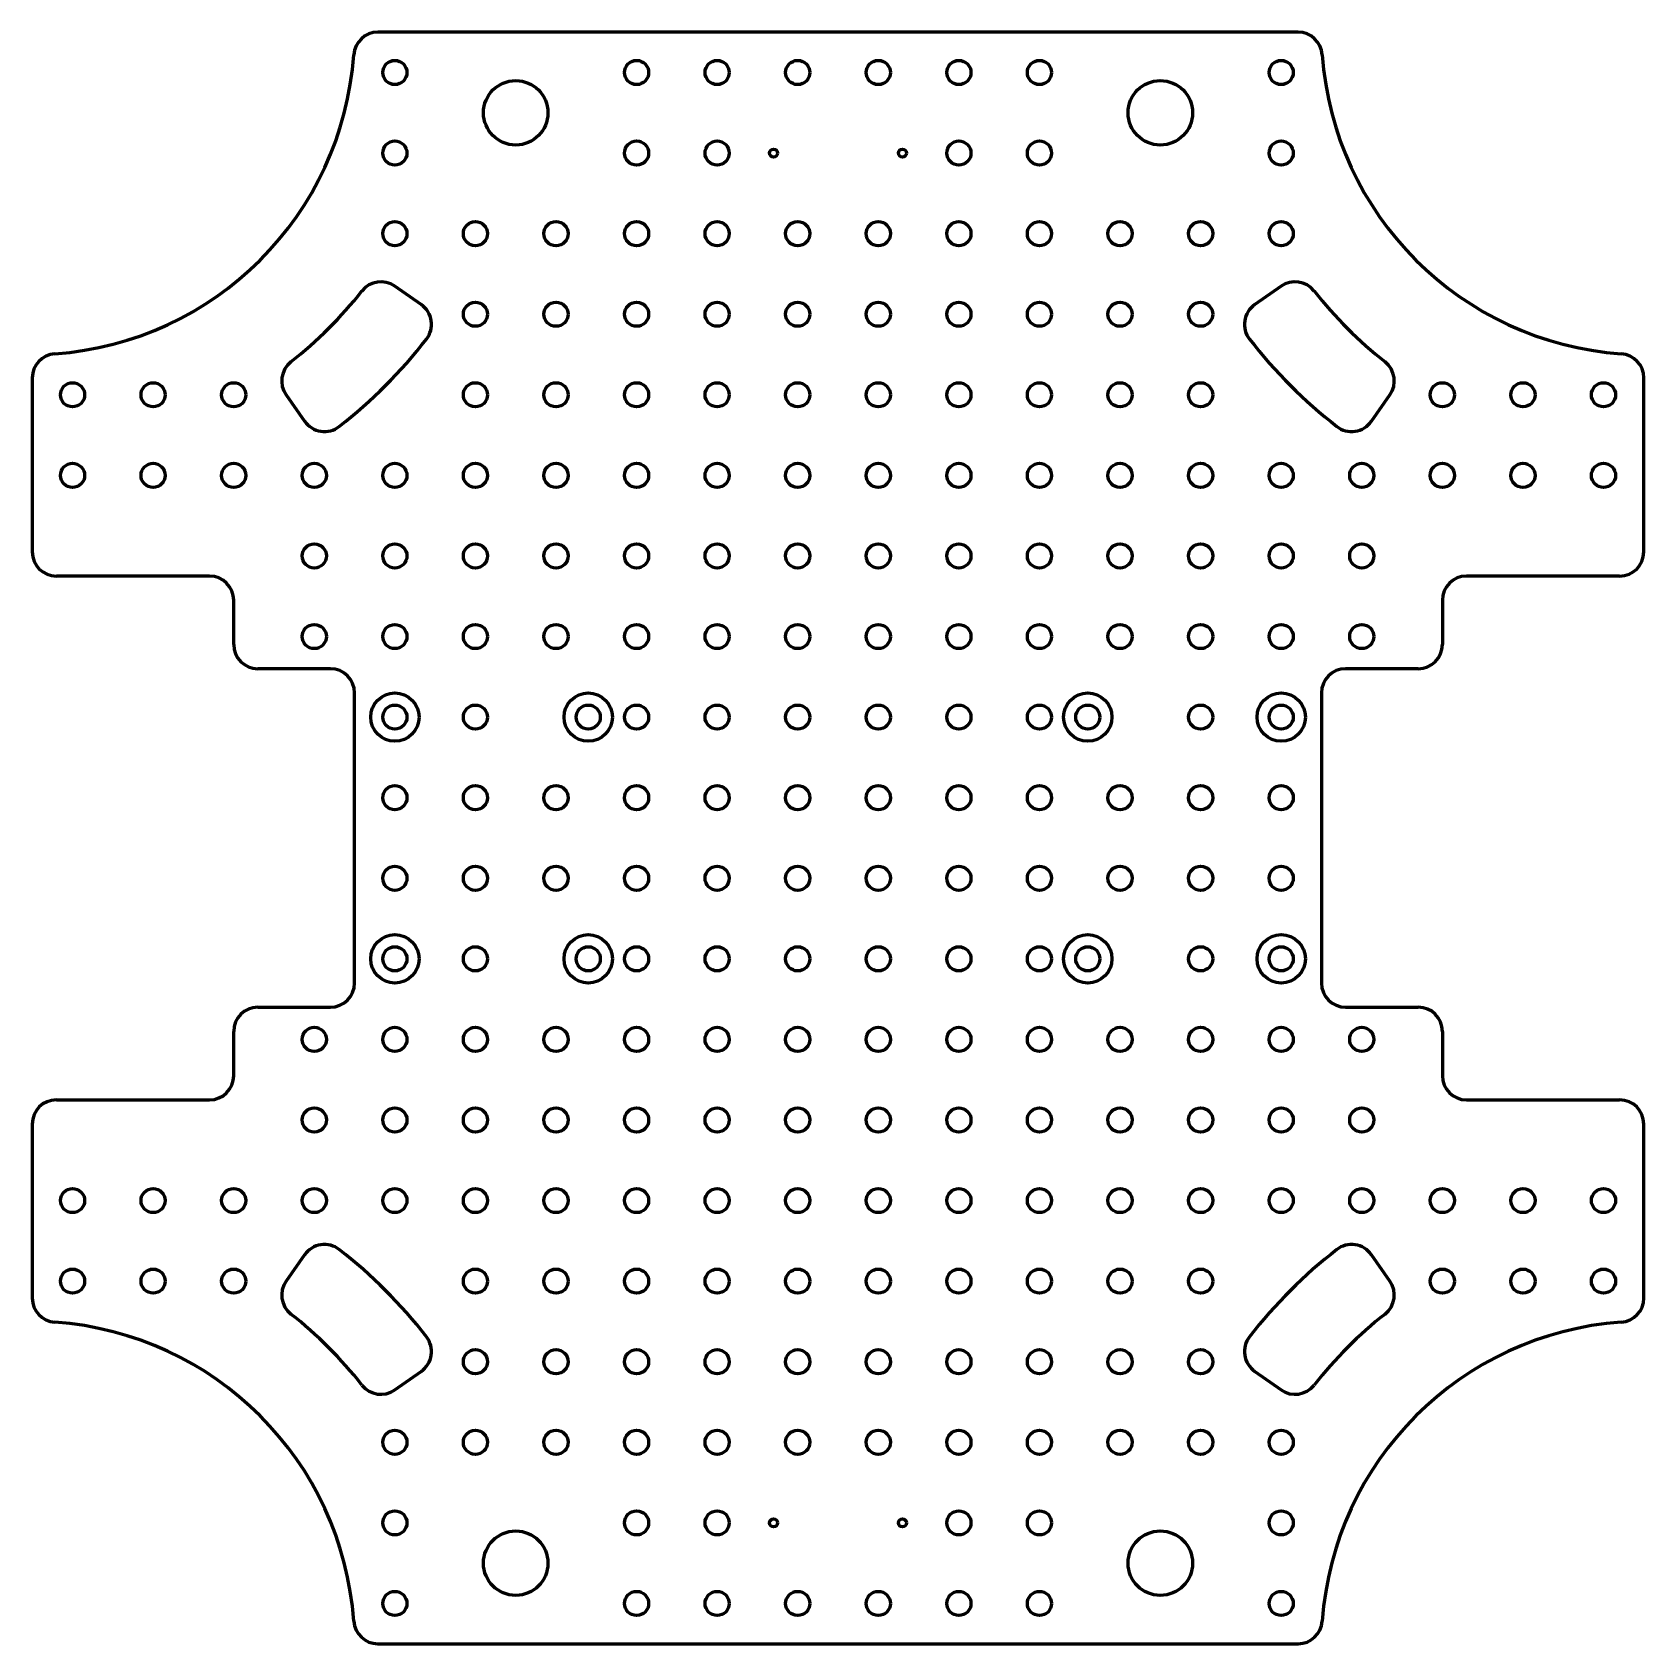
# Model space of a CAD drawing. Header units: millimetres. Extents: x 113 to 313, y -52 to 148.
import ezdxf

# ---------------------------------------------------------------- set-up
doc = ezdxf.new("R2010")
doc.units = ezdxf.units.MM
doc.linetypes.add('K5LT_BASIC', pattern=[0])

msp = doc.modelspace()

# ---------------------------------------------------------------- linework, layer by layer
at = {"color": 150, "linetype": 'K5LT_BASIC', "lineweight": 60, "true_color": 0x0080ff}
for p, q in [((269.96, 147.98), (155.75, 147.98)), ((161.13, 114.17), (157.85, 116.47)), ((267.86, 116.47), (264.58, 114.17)), ((112.86, 105.08), (112.86, 83.48)), ((312.86, 83.48), (312.86, 105.08)), ((144.36, 102.98), (146.66, 99.7)), ((279.05, 99.7), (281.35, 102.98)), ((134.86, 80.48), (115.86, 80.48)), ((309.86, 80.48), (290.86, 80.48)), ((137.86, 71.98), (137.86, 77.48)), ((287.86, 77.48), (287.86, 71.98)), ((149.86, 68.98), (140.86, 68.98)), ((284.86, 68.98), (275.86, 68.98)), ((152.86, 29.98), (152.86, 65.98)), ((272.86, 65.98), (272.86, 29.98)), ((140.86, 26.98), (149.86, 26.98)), ((275.86, 26.98), (284.86, 26.98)), ((137.86, 18.48), (137.86, 23.98)), ((287.86, 23.98), (287.86, 18.48)), ((115.86, 15.48), (134.86, 15.48)), ((290.86, 15.48), (309.86, 15.48)), ((112.86, 12.48), (112.86, -9.13)), ((312.86, -9.13), (312.86, 12.48)), ((146.66, -3.75), (144.36, -7.03)), ((281.35, -7.03), (279.05, -3.75)), ((157.85, -20.52), (161.13, -18.22)), ((264.58, -18.22), (267.86, -20.52)), ((155.75, -52.02), (269.96, -52.02))]:
    msp.add_line(p, q, dxfattribs=at)
for centre, radius in [((157.86, 142.98), 1.5), ((187.86, 142.98), 1.5), ((197.86, 142.98), 1.5), ((207.86, 142.98), 1.5), ((217.86, 142.98), 1.5), ((227.86, 142.98), 1.5), ((237.86, 142.98), 1.5), ((267.86, 142.98), 1.5), ((172.86, 137.98), 4), ((252.86, 137.98), 4), ((157.86, 132.98), 1.5), ((187.86, 132.98), 1.5), ((197.86, 132.98), 1.5), ((227.86, 132.98), 1.5), ((237.86, 132.98), 1.5), ((267.86, 132.98), 1.5), ((204.86, 132.98), 0.5), ((220.86, 132.98), 0.5), ((157.86, 122.98), 1.5), ((167.86, 122.98), 1.5), ((177.86, 122.98), 1.5), ((187.86, 122.98), 1.5), ((197.86, 122.98), 1.5), ((207.86, 122.98), 1.5), ((217.86, 122.98), 1.5), ((227.86, 122.98), 1.5), ((237.86, 122.98), 1.5), ((247.86, 122.98), 1.5), ((257.86, 122.98), 1.5), ((267.86, 122.98), 1.5), ((167.86, 112.98), 1.5), ((177.86, 112.98), 1.5), ((187.86, 112.98), 1.5), ((197.86, 112.98), 1.5), ((207.86, 112.98), 1.5), ((217.86, 112.98), 1.5), ((227.86, 112.98), 1.5), ((237.86, 112.98), 1.5), ((247.86, 112.98), 1.5), ((257.86, 112.98), 1.5), ((117.86, 102.98), 1.5), ((127.86, 102.98), 1.5), ((137.86, 102.98), 1.5), ((167.86, 102.98), 1.5), ((177.86, 102.98), 1.5), ((187.86, 102.98), 1.5), ((197.86, 102.98), 1.5), ((207.86, 102.98), 1.5), ((217.86, 102.98), 1.5), ((227.86, 102.98), 1.5), ((237.86, 102.98), 1.5), ((247.86, 102.98), 1.5), ((257.86, 102.98), 1.5), ((287.86, 102.98), 1.5), ((297.86, 102.98), 1.5), ((307.86, 102.98), 1.5), ((117.86, 92.98), 1.5), ((127.86, 92.98), 1.5), ((137.86, 92.98), 1.5), ((147.86, 92.98), 1.5), ((157.86, 92.98), 1.5), ((167.86, 92.98), 1.5), ((177.86, 92.98), 1.5), ((187.86, 92.98), 1.5), ((197.86, 92.98), 1.5), ((207.86, 92.98), 1.5), ((217.86, 92.98), 1.5), ((227.86, 92.98), 1.5), ((237.86, 92.98), 1.5), ((247.86, 92.98), 1.5), ((257.86, 92.98), 1.5), ((267.86, 92.98), 1.5), ((277.86, 92.98), 1.5), ((287.86, 92.98), 1.5), ((297.86, 92.98), 1.5), ((307.86, 92.98), 1.5), ((147.86, 82.98), 1.5), ((157.86, 82.98), 1.5), ((167.86, 82.98), 1.5), ((177.86, 82.98), 1.5), ((187.86, 82.98), 1.5), ((197.86, 82.98), 1.5), ((207.86, 82.98), 1.5), ((217.86, 82.98), 1.5), ((227.86, 82.98), 1.5), ((237.86, 82.98), 1.5), ((247.86, 82.98), 1.5), ((257.86, 82.98), 1.5), ((267.86, 82.98), 1.5), ((277.86, 82.98), 1.5), ((147.86, 72.98), 1.5), ((157.86, 72.98), 1.5), ((167.86, 72.98), 1.5), ((177.86, 72.98), 1.5), ((187.86, 72.98), 1.5), ((197.86, 72.98), 1.5), ((207.86, 72.98), 1.5), ((217.86, 72.98), 1.5), ((227.86, 72.98), 1.5), ((237.86, 72.98), 1.5), ((247.86, 72.98), 1.5), ((257.86, 72.98), 1.5), ((267.86, 72.98), 1.5), ((277.86, 72.98), 1.5), ((157.86, 62.98), 3), ((157.86, 62.98), 1.5), ((167.86, 62.98), 1.5), ((181.86, 62.98), 3), ((181.86, 62.98), 1.5), ((187.86, 62.98), 1.5), ((197.86, 62.98), 1.5), ((207.86, 62.98), 1.5), ((217.86, 62.98), 1.5), ((227.86, 62.98), 1.5), ((237.86, 62.98), 1.5), ((243.86, 62.98), 3), ((243.86, 62.98), 1.5), ((257.86, 62.98), 1.5), ((267.86, 62.98), 3), ((267.86, 62.98), 1.5), ((157.86, 52.98), 1.5), ((167.86, 52.98), 1.5), ((177.86, 52.98), 1.5), ((187.86, 52.98), 1.5), ((197.86, 52.98), 1.5), ((207.86, 52.98), 1.5), ((217.86, 52.98), 1.5), ((227.86, 52.98), 1.5), ((237.86, 52.98), 1.5), ((247.86, 52.98), 1.5), ((257.86, 52.98), 1.5), ((267.86, 52.98), 1.5), ((157.86, 42.98), 1.5), ((167.86, 42.98), 1.5), ((177.86, 42.98), 1.5), ((187.86, 42.98), 1.5), ((197.86, 42.98), 1.5), ((207.86, 42.98), 1.5), ((217.86, 42.98), 1.5), ((227.86, 42.98), 1.5), ((237.86, 42.98), 1.5), ((247.86, 42.98), 1.5), ((257.86, 42.98), 1.5), ((267.86, 42.98), 1.5), ((157.86, 32.98), 3), ((157.86, 32.98), 1.5), ((167.86, 32.98), 1.5), ((181.86, 32.98), 3), ((181.86, 32.98), 1.5), ((187.86, 32.98), 1.5), ((197.86, 32.98), 1.5), ((207.86, 32.98), 1.5), ((217.86, 32.98), 1.5), ((227.86, 32.98), 1.5), ((237.86, 32.98), 1.5), ((243.86, 32.98), 3), ((243.86, 32.98), 1.5), ((257.86, 32.98), 1.5), ((267.86, 32.98), 3), ((267.86, 32.98), 1.5), ((147.86, 22.98), 1.5), ((157.86, 22.98), 1.5), ((167.86, 22.98), 1.5), ((177.86, 22.98), 1.5), ((187.86, 22.98), 1.5), ((197.86, 22.98), 1.5), ((207.86, 22.98), 1.5), ((217.86, 22.98), 1.5), ((227.86, 22.98), 1.5), ((237.86, 22.98), 1.5), ((247.86, 22.98), 1.5), ((257.86, 22.98), 1.5), ((267.86, 22.98), 1.5), ((277.86, 22.98), 1.5), ((147.86, 12.98), 1.5), ((157.86, 12.98), 1.5), ((167.86, 12.98), 1.5), ((177.86, 12.98), 1.5), ((187.86, 12.98), 1.5), ((197.86, 12.98), 1.5), ((207.86, 12.98), 1.5), ((217.86, 12.98), 1.5), ((227.86, 12.98), 1.5), ((237.86, 12.98), 1.5), ((247.86, 12.98), 1.5), ((257.86, 12.98), 1.5), ((267.86, 12.98), 1.5), ((277.86, 12.98), 1.5), ((117.86, 2.98), 1.5), ((127.86, 2.98), 1.5), ((137.86, 2.98), 1.5), ((147.86, 2.98), 1.5), ((157.86, 2.98), 1.5), ((167.86, 2.98), 1.5), ((177.86, 2.98), 1.5), ((187.86, 2.98), 1.5), ((197.86, 2.98), 1.5), ((207.86, 2.98), 1.5), ((217.86, 2.98), 1.5), ((227.86, 2.98), 1.5), ((237.86, 2.98), 1.5), ((247.86, 2.98), 1.5), ((257.86, 2.98), 1.5), ((267.86, 2.98), 1.5), ((277.86, 2.98), 1.5), ((287.86, 2.98), 1.5), ((297.86, 2.98), 1.5), ((307.86, 2.98), 1.5), ((117.86, -7.02), 1.5), ((127.86, -7.02), 1.5), ((137.86, -7.02), 1.5), ((167.86, -7.02), 1.5), ((177.86, -7.02), 1.5), ((187.86, -7.02), 1.5), ((197.86, -7.02), 1.5), ((207.86, -7.02), 1.5), ((217.86, -7.02), 1.5), ((227.86, -7.02), 1.5), ((237.86, -7.02), 1.5), ((247.86, -7.02), 1.5), ((257.86, -7.02), 1.5), ((287.86, -7.02), 1.5), ((297.86, -7.02), 1.5), ((307.86, -7.02), 1.5), ((167.86, -17.02), 1.5), ((177.86, -17.02), 1.5), ((187.86, -17.02), 1.5), ((197.86, -17.02), 1.5), ((207.86, -17.02), 1.5), ((217.86, -17.02), 1.5), ((227.86, -17.02), 1.5), ((237.86, -17.02), 1.5), ((247.86, -17.02), 1.5), ((257.86, -17.02), 1.5), ((157.86, -27.02), 1.5), ((167.86, -27.02), 1.5), ((177.86, -27.02), 1.5), ((187.86, -27.02), 1.5), ((197.86, -27.02), 1.5), ((207.86, -27.02), 1.5), ((217.86, -27.02), 1.5), ((227.86, -27.02), 1.5), ((237.86, -27.02), 1.5), ((247.86, -27.02), 1.5), ((257.86, -27.02), 1.5), ((267.86, -27.02), 1.5), ((157.86, -37.02), 1.5), ((187.86, -37.02), 1.5), ((197.86, -37.02), 1.5), ((227.86, -37.02), 1.5), ((237.86, -37.02), 1.5), ((267.86, -37.02), 1.5), ((204.86, -37.02), 0.5), ((220.86, -37.02), 0.5), ((172.86, -42.02), 4), ((252.86, -42.02), 4), ((157.86, -47.02), 1.5), ((187.86, -47.02), 1.5), ((197.86, -47.02), 1.5), ((207.86, -47.02), 1.5), ((217.86, -47.02), 1.5), ((227.86, -47.02), 1.5), ((237.86, -47.02), 1.5), ((267.86, -47.02), 1.5)]:
    msp.add_circle(centre, radius, dxfattribs=at)
for centre, radius, start, end in [((155.75, 144.98), 3, 90, 175.9994), ((269.96, 144.98), 3, 4.0006, 90), ((112.86, 147.98), 40, 274.0006, 355.9994), ((312.86, 147.98), 40, 184.0006, 265.9994), ((156.13, 114.01), 3, 55, 141.8737), ((269.58, 114.01), 3, 38.1263, 125), ((112.86, 147.98), 52.01, 308.1263, 321.8737), ((159.41, 111.72), 3, 322.0858, 55), ((266.3, 111.72), 3, 125, 217.9142), ((312.86, 147.98), 52.01, 218.1263, 231.8737), ((115.86, 105.08), 3, 94.0006, 180), ((112.86, 147.98), 62.01, 307.9142, 322.0858), ((312.86, 147.98), 62.01, 217.9142, 232.0858), ((309.86, 105.08), 3, 0, 85.9994), ((146.82, 104.7), 3, 128.1263, 215), ((278.9, 104.7), 3, 325, 51.8737), ((149.12, 101.42), 3, 215, 307.9142), ((276.6, 101.42), 3, 232.0858, 325), ((115.86, 83.48), 3, 180, 270), ((309.86, 83.48), 3, 270, 0), ((134.86, 77.48), 3, 0, 90), ((290.86, 77.48), 3, 90, 180), ((140.86, 71.98), 3, 180, 270), ((284.86, 71.98), 3, 270, 0), ((149.86, 65.98), 3, 0, 90), ((275.86, 65.98), 3, 90, 180), ((149.86, 29.98), 3, 270, 0), ((275.86, 29.98), 3, 180, 270), ((140.86, 23.98), 3, 90, 180), ((284.86, 23.98), 3, 0, 90), ((134.86, 18.48), 3, 270, 0), ((290.86, 18.48), 3, 180, 270), ((115.86, 12.48), 3, 90, 180), ((309.86, 12.48), 3, 0, 90), ((149.12, -5.47), 3, 52.0858, 145), ((112.86, -52.02), 62.01, 37.9142, 52.0858), ((312.86, -52.02), 62.01, 127.9142, 142.0858), ((276.6, -5.47), 3, 35, 127.9142), ((146.82, -8.75), 3, 145, 231.8737), ((278.9, -8.75), 3, 308.1263, 35), ((115.86, -9.13), 3, 180, 265.9994), ((309.86, -9.13), 3, 274.0006, 0), ((112.86, -52.02), 52.01, 38.1263, 51.8737), ((312.86, -52.02), 52.01, 128.1263, 141.8737), ((112.86, -52.02), 40, 4.0006, 85.9994), ((159.41, -15.76), 3, 305, 37.9142), ((266.3, -15.76), 3, 142.0858, 235), ((312.86, -52.02), 40, 94.0006, 175.9994), ((156.13, -18.06), 3, 218.1263, 305), ((269.58, -18.06), 3, 235, 321.8737), ((155.75, -49.02), 3, 184.0006, 270), ((269.96, -49.02), 3, 270, 355.9994)]:
    msp.add_arc(centre, radius, start, end, dxfattribs=at)

doc.saveas('drawing.dxf')
